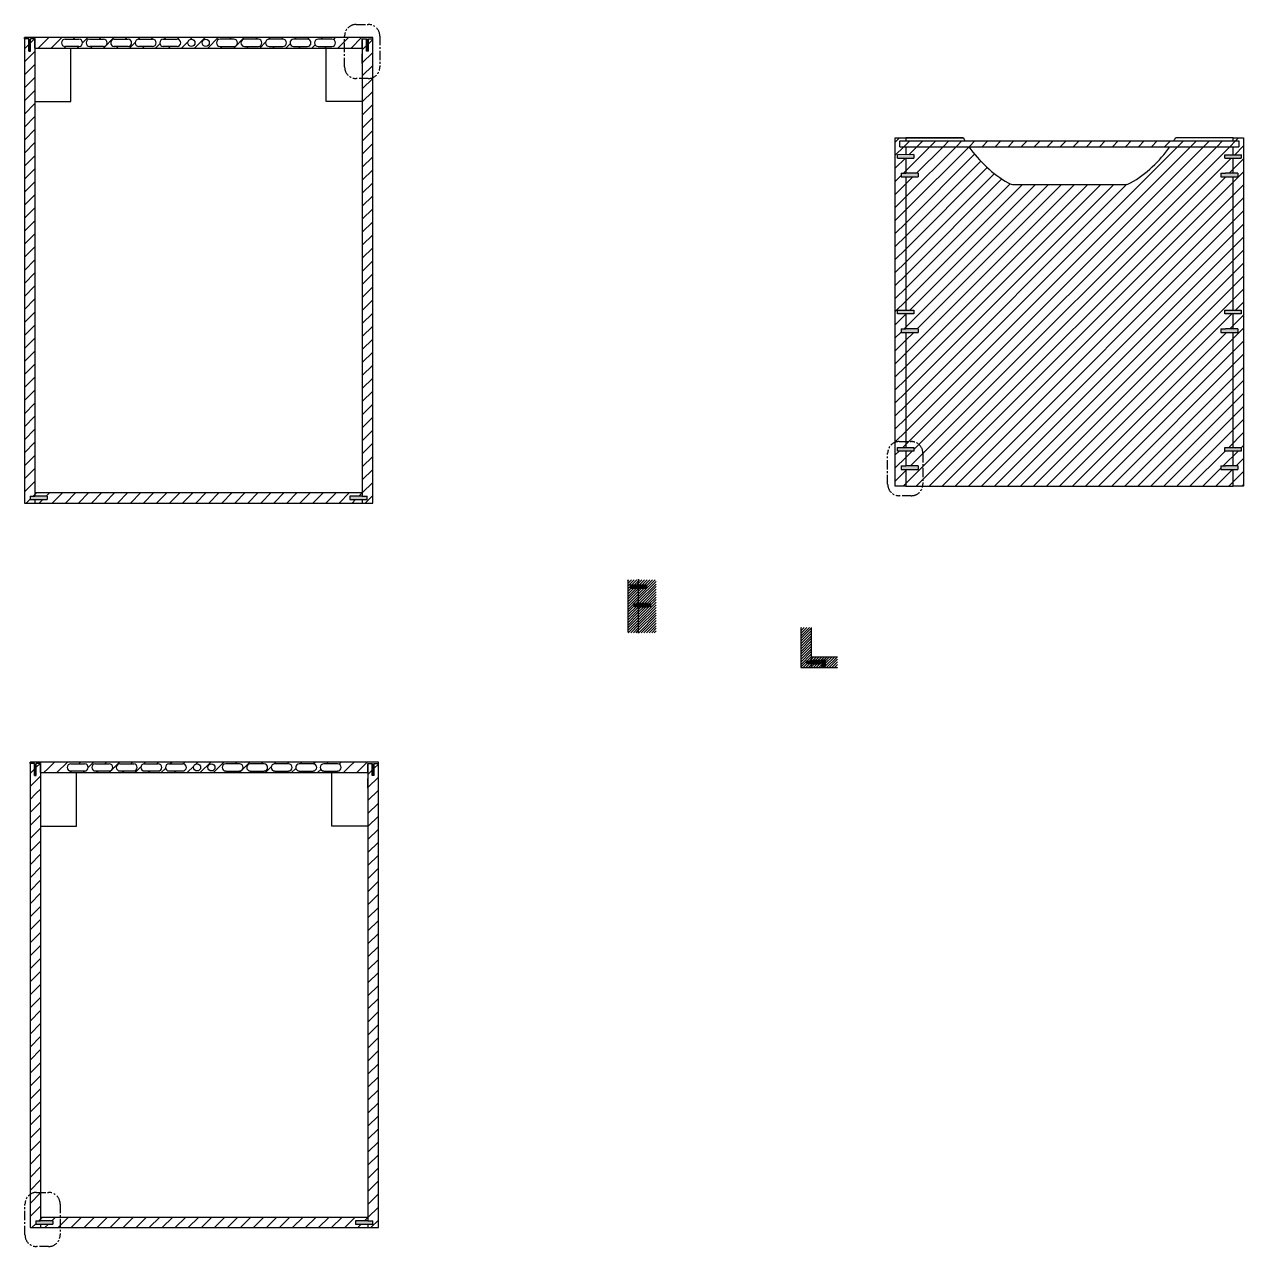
# Model space of a CAD drawing. Header units: millimetres. Extents: x -129 to 1482, y -456 to 477.
# Drawn here: x 749.8 to 959.8, y -455.7 to -245.1 of the extents above; entities that cross this region are included whole.
import ezdxf

# ---------------------------------------------------------------- set-up
doc = ezdxf.new("R2010")
doc.units = ezdxf.units.MM
doc.header["$LTSCALE"] = 0.05
doc.linetypes.add('CENTRO', pattern=[50.8, 31.75, -6.35, 6.35, -6.35])
for name, color, linetype in [('costr', 4, 'Continuous'), ('Layer1', 2, 'Continuous'), ('viti', 1, 'Continuous')]:
    doc.layers.add(name, color=color, linetype=linetype)
doc.layers.add('meccanismi', color=4, linetype='Continuous', lineweight=18)
pattern_1 = [(45, (-29.4065, 7.06926), (-0.2245064, 0.2245064), [])]
pattern_2 = [(45, (-2313.12534, -2138.55422), (-0.224506403, 0.224506403), [])]
pattern_3 = [(45, (0.978, -124.8499), (-1.122532, 1.122532), [])]

msp = doc.modelspace()

# ---------------------------------------------------------------- hatches: boundary and pattern name
at = {"layer": 'costr'}
h = msp.add_hatch(dxfattribs=at)
h.set_pattern_fill('ANSI31', color=256, scale=0.5)
h.set_pattern_definition([(45, (0, 0.0056), (-1.122532, 1.122532), [])])
h.paths.add_polyline_path([(752.8, -247.35), (749.77, -247.35), (749.77, -247.55), (750.59, -247.55), (750.59, -247.98), (750.74, -247.98), (750.74, -247.55), (751.57, -247.55), (751.57, -249.15), (752.8, -249.15)])
h = msp.add_hatch(dxfattribs=at)
h.set_pattern_fill('ANSI31', color=256, scale=0.5)
h.paths.add_polyline_path([(751.57, -247.55), (750.82, -247.55), (750.82, -249.66), (750.52, -249.66), (750.52, -247.55), (749.77, -247.55), (749.77, -252.77), (750.8, -252.77, 0.098889), (751.57, -252.62)])
h = msp.add_hatch(dxfattribs=at)
h.set_pattern_fill('ANSI31', color=256, scale=0.5)
h.paths.add_polyline_path([(804.93, -247.35), (752.8, -247.35), (752.8, -249.15), (804.93, -249.15)])
h.paths.add_polyline_path([(756.78, -247.64), (759.16, -247.64, -1), (759.16, -248.87), (756.78, -248.87, -1)], flags=16)
h.paths.add_polyline_path([(761.01, -247.64), (763.39, -247.64, -1), (763.39, -248.87), (761.01, -248.87, -1)], flags=16)
h.paths.add_polyline_path([(765.24, -247.64), (767.62, -247.64, -1), (767.62, -248.87), (765.24, -248.87, -1)], flags=16)
h.paths.add_polyline_path([(769.46, -247.64), (771.84, -247.64, -1), (771.84, -248.87), (769.46, -248.87, -1)], flags=16)
h.paths.add_polyline_path([(773.69, -247.64), (776.07, -247.64, -1), (776.07, -248.87), (773.69, -248.87, -1)], flags=16)
h.paths.add_polyline_path([(779.15, -248.25, -1), (777.92, -248.25, -1)], flags=16)
h.paths.add_polyline_path([(781.61, -248.25, -1), (780.38, -248.25, -1)], flags=16)
h.paths.add_polyline_path([(783.46, -247.64), (785.84, -247.64, -1), (785.84, -248.87), (783.46, -248.87, -1)], flags=16)
h.paths.add_polyline_path([(787.69, -247.64), (790.07, -247.64, -1), (790.07, -248.87), (787.69, -248.87, -1)], flags=16)
h.paths.add_polyline_path([(791.92, -247.64), (794.3, -247.64, -1), (794.3, -248.87), (791.92, -248.87, -1)], flags=16)
h.paths.add_polyline_path([(796.14, -247.64), (798.52, -247.64, -1), (798.52, -248.87), (796.14, -248.87, -1)], flags=16)
h.paths.add_polyline_path([(800.37, -247.64), (802.75, -247.64, -1), (802.75, -248.87), (800.37, -248.87, -1)], flags=16)
h = msp.add_hatch(dxfattribs=at)
h.set_pattern_fill('ANSI31', color=256, scale=0.5)
h.paths.add_polyline_path([(807.97, -247.55), (808.72, -247.55), (809.02, -247.55), (809.77, -247.55), (809.77, -247.35), (804.93, -247.35), (804.93, -249.15), (807.97, -249.15)])
h = msp.add_hatch(dxfattribs=at)
h.set_pattern_fill('ANSI31', color=256, scale=0.5)
h.paths.add_polyline_path([(809.77, -247.55), (809.02, -247.55), (809.02, -249.66), (808.72, -249.66), (808.72, -247.55), (807.97, -247.55), (807.97, -249.15), (807.97, -254.4), (809, -254.4, 0.098889), (809.77, -254.25)])
h = msp.add_hatch(dxfattribs=at)
h.set_pattern_fill('ANSI31', color=256, scale=0.5)
h.paths.add_polyline_path([(751.57, -252.62, -0.098889), (750.8, -252.77), (749.77, -252.77), (749.77, -327.55), (751.57, -327.55), (751.57, -326.96), (750.74, -326.96), (750.74, -326.36), (751.57, -326.36), (751.57, -325.75)])
h = msp.add_hatch(dxfattribs=at)
h.set_pattern_fill('ANSI31', color=256, scale=0.5)
h.paths.add_polyline_path([(809.77, -254.25, -0.098889), (809, -254.4), (807.97, -254.4), (807.97, -326.36), (808.79, -326.36), (808.79, -326.96), (807.97, -326.96), (807.97, -327.55), (809.77, -327.55)])
h = msp.add_hatch(dxfattribs=at)
h.set_pattern_fill('ANSI31', color=256, scale=0.5)
h.paths.add_polyline_path([(901.61, -271.32), (900.79, -271.32), (900.79, -270.73), (901.61, -270.73), (901.61, -268.14), (900.2, -268.14), (900.2, -267.64), (900.2, -267.52), (901.61, -267.52), (901.61, -266.14), (900.61, -266.14), (900.61, -265.14), (901.61, -265.14), (901.61, -264.64), (899.81, -264.64), (899.81, -317.07, -0.087819), (900.49, -316.95), (901.61, -316.95), (901.61, -298.13), (900.79, -298.13), (900.79, -297.54), (901.61, -297.54), (901.61, -294.95), (900.2, -294.95), (900.2, -294.33), (901.61, -294.33)])
h = msp.add_hatch(dxfattribs=at)
h.set_pattern_fill('ANSI31', color=256, scale=5)
h.paths.add_polyline_path([(911.84, -265.14), (900.61, -265.14), (900.61, -266.14), (912.5, -266.14, -0.014172)])
h.paths.add_polyline_path([(959.01, -265.14), (947.77, -265.14, -0.014172), (947.12, -266.14), (959.01, -266.14)])
h = msp.add_hatch(dxfattribs=at)
h.set_pattern_fill('ANSI31', color=256, scale=0.5)
h.paths.add_polyline_path([(959.01, -265.14), (900.61, -265.14), (900.61, -266.14), (959.01, -266.14)])
h = msp.add_hatch(dxfattribs=at)
h.set_pattern_fill('ANSI31', color=256, scale=0.5)
h.paths.add_polyline_path([(959.81, -264.64), (958.01, -264.64), (958.01, -265.14), (959.01, -265.14), (959.01, -266.14), (958.01, -266.14), (958.01, -267.52), (959.41, -267.52), (959.41, -268.14), (956.6, -268.14), (956.6, -267.64), (956.6, -267.52), (958.01, -267.52), (958.01, -266.14), (947.12, -266.14, -0.110579), (940.35, -272.38, -0.1319), (939.35, -272.65), (920.26, -272.65, -0.1319), (919.26, -272.38, -0.110579), (912.5, -266.14), (901.61, -266.14), (901.61, -267.52), (903.01, -267.51), (903.01, -268.14), (901.61, -268.14), (901.61, -270.72), (903.72, -270.72), (903.72, -271.32), (901.61, -271.32), (901.61, -294.33), (903.01, -294.32), (903.01, -294.95), (901.61, -294.95), (901.61, -297.53), (903.72, -297.53), (903.72, -298.13), (901.61, -298.13), (901.61, -316.95), (902.56, -316.95, -0.414214), (904.56, -318.95), (904.56, -324.28, -0.0456), (904.52, -324.64), (958.01, -324.64), (959.81, -324.64)])
h.paths.add_polyline_path([(955.89, -297.53), (956.71, -297.53), (958.01, -297.53), (958.01, -297.53), (956.71, -297.53)], flags=16)
h.paths.add_polyline_path([(955.89, -321.16), (956.71, -321.16), (958.01, -321.16), (958.01, -321.16), (956.71, -321.16)], flags=16)
h.paths.add_polyline_path([(959.41, -317.95), (959.41, -318.58), (956.6, -318.58), (956.6, -318.08), (956.6, -317.95)], flags=16)
h.paths.add_polyline_path([(956.6, -294.33), (958.01, -294.33), (958.01, -271.32), (955.89, -271.32), (955.89, -270.72), (956.71, -270.72), (958.83, -270.72), (958.83, -271.32), (958.83, -271.32), (958.01, -271.32), (958.01, -294.33), (959.41, -294.33), (959.41, -294.95), (956.6, -294.96), (956.6, -294.46)], flags=16)
h.paths.add_polyline_path([(958.83, -297.53), (958.01, -297.53), (958.01, -297.53), (956.71, -297.53), (955.89, -297.53), (955.89, -298.13), (958.83, -298.13)], flags=16)
h.paths.add_polyline_path([(958.83, -321.16), (958.01, -321.16), (958.01, -321.16), (956.71, -321.16), (955.89, -321.16), (955.89, -321.76), (958.83, -321.76)], flags=16)
h = msp.add_hatch(dxfattribs=at)
h.set_pattern_fill('ANSI31', color=256, scale=0.5)
h.paths.add_polyline_path([(901.61, -321.76), (900.79, -321.76), (900.79, -321.16), (901.61, -321.16), (901.61, -318.58), (900.2, -318.58), (900.2, -317.95), (901.61, -317.95), (901.61, -316.95), (900.49, -316.95, 0.087819), (899.81, -317.07), (899.81, -324.64), (901.61, -324.64)])
h = msp.add_hatch(dxfattribs=at)
h.set_pattern_fill('ANSI31', color=256, scale=0.5)
h.paths.add_polyline_path([(902.56, -316.95), (901.61, -316.95), (901.61, -317.95), (903.01, -317.95), (903.01, -318.58), (901.61, -318.58), (901.61, -321.16), (903.72, -321.16), (903.72, -321.76), (901.61, -321.76), (901.61, -324.64), (904.52, -324.64, 0.0456), (904.56, -324.28), (904.56, -318.95, 0.414214)], flags=17)
h = msp.add_hatch(dxfattribs=at)
h.set_pattern_fill('ANSI31', color=256, scale=0.5)
h.paths.add_polyline_path([(805.85, -326.36), (807.97, -326.36), (807.97, -325.75), (751.57, -325.75), (751.57, -326.36), (753.68, -326.36), (753.68, -326.96), (751.57, -326.96), (751.57, -327.55), (807.97, -327.55), (807.97, -326.96), (805.85, -326.96)])
h = msp.add_hatch(dxfattribs=at)
h.set_pattern_fill('ANSI31', color=256, scale=0.1)
h.set_pattern_definition(pattern_1)
h.paths.add_polyline_path([(855.53, -342.27), (854.25, -342.27), (854.12, -342.15), (854.12, -341.96), (854.12, -341.77), (854.24, -341.65), (855.53, -341.65), (855.53, -340.8), (853.73, -340.8), (853.73, -349.82), (853.73, -349.9), (855.53, -349.9), (855.53, -345.32), (855.5, -345.32), (855.5, -345.34), (855.5, -345.41), (855.47, -345.35), (855.47, -345.32), (855.37, -345.32), (855.37, -345.34), (855.37, -345.41), (855.34, -345.35), (855.34, -345.32), (855.24, -345.32), (855.24, -345.34), (855.24, -345.41), (855.21, -345.35), (855.21, -345.32), (855.11, -345.32), (855.11, -345.34), (855.11, -345.41), (855.08, -345.35), (855.08, -345.32), (854.98, -345.32), (854.98, -345.34), (854.98, -345.41), (854.95, -345.35), (854.95, -345.32), (854.85, -345.32), (854.85, -345.34), (854.85, -345.41), (854.82, -345.35), (854.82, -345.32), (854.74, -345.32), (854.74, -344.99), (854.74, -344.99), (854.74, -344.97), (854.74, -344.93), (854.77, -344.96), (854.77, -344.99), (854.87, -344.99), (854.87, -344.97), (854.87, -344.93), (854.9, -344.96), (854.9, -344.99), (855, -344.99), (855, -344.97), (855, -344.93), (855.03, -344.96), (855.03, -344.99), (855.13, -344.99), (855.13, -344.97), (855.13, -344.93), (855.16, -344.96), (855.16, -344.99), (855.26, -344.99), (855.26, -344.97), (855.26, -344.93), (855.29, -344.96), (855.29, -344.99), (855.39, -344.99), (855.39, -344.97), (855.39, -344.93), (855.42, -344.96), (855.42, -344.99), (855.53, -344.99)])
h = msp.add_hatch(dxfattribs=at)
h.set_pattern_fill('ANSI31', color=256, scale=0.1)
h.set_pattern_definition(pattern_1)
h.paths.add_polyline_path([(858.61, -340.8), (855.53, -340.8), (855.53, -341.65), (856.81, -341.64), (856.93, -341.77), (856.93, -341.96), (856.93, -342.15), (856.81, -342.27), (855.53, -342.27), (855.53, -344.87), (857.15, -344.87), (857.15, -345.04), (857.52, -345.04), (857.52, -344.9), (857.64, -344.9), (857.64, -345.41), (857.52, -345.41), (857.52, -345.27), (857.15, -345.27), (857.15, -345.44), (855.53, -345.44), (855.53, -349.9), (858.61, -349.9)])
h = msp.add_hatch(dxfattribs=at)
h.set_pattern_fill('ANSI31', color=256, scale=0.1)
h.set_pattern_definition(pattern_2)
h.paths.add_polyline_path([(885.32, -348.97), (883.52, -348.97), (883.52, -355.88), (885.32, -355.88), (885.32, -355.27), (885.26, -355.26), (885.26, -354.68), (885.32, -354.69)])
h.paths.add_polyline_path([(884.54, -354.76), (884.56, -354.78), (884.57, -354.82), (884.67, -354.82), (884.66, -354.79), (884.67, -354.76), (884.69, -354.78), (884.7, -354.82), (884.8, -354.82), (884.79, -354.79), (884.8, -354.76), (884.82, -354.78), (884.83, -354.82), (884.93, -354.82), (884.92, -354.79), (884.93, -354.76), (884.95, -354.78), (884.96, -354.82), (885.06, -354.82), (885.05, -354.79), (885.06, -354.76), (885.08, -354.78), (885.09, -354.82), (885.19, -354.82), (885.18, -354.79), (885.19, -354.76), (885.21, -354.78), (885.3, -355.16), (885.3, -355.23), (885.27, -355.17), (885.26, -355.14), (885.17, -355.14), (885.17, -355.16), (885.17, -355.23), (885.14, -355.17), (885.13, -355.14), (885.04, -355.14), (885.04, -355.16), (885.04, -355.23), (885.01, -355.17), (885, -355.14), (884.91, -355.14), (884.91, -355.16), (884.91, -355.23), (884.88, -355.17), (884.87, -355.14), (884.78, -355.14), (884.78, -355.16), (884.78, -355.23), (884.75, -355.17), (884.74, -355.14), (884.65, -355.14), (884.65, -355.16), (884.65, -355.23), (884.62, -355.17), (884.61, -355.14), (884.53, -355.14), (884.53, -354.82), (884.54, -354.82), (884.53, -354.79)], flags=16)
edge = h.paths.add_edge_path()
edge.add_line((886.72, -354.84), (885.55, -354.84))
edge.add_arc((885.54, -354.98), 0.141, 85.676, 278.9557)
edge.add_line((885.56, -355.12), (886.72, -355.12))
edge.add_line((886.72, -355.12), (886.73, -355.12))
edge.add_arc((886.72, -354.98), 0.141, 271.8954, 451.8675)
h.paths.add_polyline_path([(885.26, -354.81), (885.22, -354.82), (885.3, -355.14), (885.26, -355.14)], flags=16)
edge = h.paths.add_edge_path()
edge.add_line((885.55, -354.84), (886.73, -354.84))
edge.add_arc((886.72, -354.98), 0.141, -88.1685, 88.1685, ccw=False)
edge.add_line((886.73, -355.12), (886.72, -355.12))
edge.add_line((886.72, -355.12), (885.55, -355.12))
edge.add_arc((885.54, -354.98), 0.141, 85.676, 274.3879, ccw=False)
h = msp.add_hatch(dxfattribs=at)
h.set_pattern_fill('ANSI31', color=256, scale=0.1)
h.set_pattern_definition(pattern_2)
h.paths.add_polyline_path([(889.86, -354.08), (885.32, -354.08), (885.32, -354.69), (886.95, -354.69), (886.95, -354.86), (887.32, -354.86), (887.32, -354.72), (887.44, -354.72), (887.44, -355.23), (887.32, -355.23), (887.32, -355.09), (886.94, -355.1), (886.94, -355.27), (885.32, -355.27), (885.32, -355.88), (889.86, -355.88)])
h.paths.add_polyline_path([(887.8, -354.6), (887.8, -355.73), (887.15, -355.73), (887.15, -355.24), (887.55, -355.24, 0.578757), (887.55, -354.72), (887.15, -354.72), (887.15, -354.6)], flags=16)
h.paths.add_polyline_path([(887.7, -355.36), (887.7, -355.61), (887.25, -355.61), (887.25, -355.36)], flags=0)
h = msp.add_hatch(dxfattribs=at)
h.set_pattern_fill('ANSI31', color=256, scale=0.5)
h.set_pattern_definition([(45, (0.978, -124.8443), (-1.122532, 1.122532), [])])
h.paths.add_polyline_path([(753.78, -372.2), (750.74, -372.2), (750.74, -372.4), (751.57, -372.4), (751.57, -372.83), (751.72, -372.83), (751.72, -372.4), (752.54, -372.4), (752.54, -374), (753.78, -374)])
h = msp.add_hatch(dxfattribs=at)
h.set_pattern_fill('ANSI31', color=256, scale=0.5)
h.set_pattern_definition(pattern_3)
h.paths.add_polyline_path([(752.54, -372.4), (751.8, -372.4), (751.8, -374.51), (751.49, -374.51), (751.49, -372.4), (750.74, -372.4), (750.74, -377.62), (751.78, -377.62, 0.098889), (752.54, -377.47)])
h = msp.add_hatch(dxfattribs=at)
h.set_pattern_fill('ANSI31', color=256, scale=0.5)
h.set_pattern_definition(pattern_3)
h.paths.add_polyline_path([(805.91, -372.2), (753.78, -372.2), (753.78, -374), (805.91, -374)])
h.paths.add_polyline_path([(757.76, -372.49), (760.14, -372.49, -1), (760.14, -373.72), (757.76, -373.72, -1)], flags=16)
h.paths.add_polyline_path([(761.99, -372.49), (764.37, -372.49, -1), (764.37, -373.72), (761.99, -373.72, -1)], flags=16)
h.paths.add_polyline_path([(766.21, -372.49), (768.59, -372.49, -1), (768.59, -373.72), (766.21, -373.72, -1)], flags=16)
h.paths.add_polyline_path([(770.44, -372.49), (772.82, -372.49, -1), (772.82, -373.72), (770.44, -373.72, -1)], flags=16)
h.paths.add_polyline_path([(774.67, -372.49), (777.05, -372.49, -1), (777.05, -373.72), (774.67, -373.72, -1)], flags=16)
h.paths.add_polyline_path([(780.13, -373.1, -1), (778.9, -373.1, -1)], flags=16)
h.paths.add_polyline_path([(782.59, -373.1, -1), (781.36, -373.1, -1)], flags=16)
h.paths.add_polyline_path([(784.44, -372.49), (786.82, -372.49, -1), (786.82, -373.72), (784.44, -373.72, -1)], flags=16)
h.paths.add_polyline_path([(788.67, -372.49), (791.05, -372.49, -1), (791.05, -373.72), (788.67, -373.72, -1)], flags=16)
h.paths.add_polyline_path([(792.89, -372.49), (795.27, -372.49, -1), (795.27, -373.72), (792.89, -373.72, -1)], flags=16)
h.paths.add_polyline_path([(797.12, -372.49), (799.5, -372.49, -1), (799.5, -373.72), (797.12, -373.72, -1)], flags=16)
h.paths.add_polyline_path([(801.35, -372.49), (803.73, -372.49, -1), (803.73, -373.72), (801.35, -373.72, -1)], flags=16)
h = msp.add_hatch(dxfattribs=at)
h.set_pattern_fill('ANSI31', color=256, scale=0.5)
h.set_pattern_definition(pattern_3)
h.paths.add_polyline_path([(808.94, -372.4), (809.69, -372.4), (810, -372.4), (810.74, -372.4), (810.74, -372.2), (805.91, -372.2), (805.91, -374), (808.94, -374)])
h = msp.add_hatch(dxfattribs=at)
h.set_pattern_fill('ANSI31', color=256, scale=0.5)
h.set_pattern_definition(pattern_3)
h.paths.add_polyline_path([(810.74, -372.4), (810, -372.4), (810, -374.51), (809.69, -374.51), (809.69, -372.4), (808.94, -372.4), (808.94, -374), (808.94, -379.25), (809.98, -379.25, 0.098889), (810.74, -379.1)])
h = msp.add_hatch(dxfattribs=at)
h.set_pattern_fill('ANSI31', color=256, scale=0.5)
h.set_pattern_definition(pattern_3)
h.paths.add_polyline_path([(752.54, -377.47, -0.098889), (751.78, -377.62), (750.74, -377.62), (750.74, -452.4), (752.54, -452.4), (752.54, -451.81), (751.72, -451.81), (751.72, -451.21), (752.54, -451.21), (752.54, -450.6)])
h = msp.add_hatch(dxfattribs=at)
h.set_pattern_fill('ANSI31', color=256, scale=0.5)
h.set_pattern_definition(pattern_3)
h.paths.add_polyline_path([(810.74, -379.1, -0.098889), (809.98, -379.25), (808.94, -379.25), (808.94, -451.21), (809.77, -451.21), (809.77, -451.81), (808.94, -451.81), (808.94, -452.4), (810.74, -452.4)])
h = msp.add_hatch(dxfattribs=at)
h.set_pattern_fill('ANSI31', color=256, scale=0.5)
h.set_pattern_definition(pattern_3)
h.paths.add_polyline_path([(806.83, -451.21), (808.94, -451.21), (808.94, -450.6), (752.54, -450.6), (752.54, -451.21), (754.66, -451.21), (754.66, -451.81), (752.54, -451.81), (752.54, -452.4), (808.94, -452.4), (808.94, -451.81), (806.83, -451.81)])
at = {"layer": 'Layer1'}
h = msp.add_hatch(color=256, dxfattribs=at)
h.dxf.hatch_style = 1
h.paths.add_polyline_path([(750.82, -247.55), (750.52, -247.55), (750.52, -249.66), (750.82, -249.66)])
h = msp.add_hatch(color=256, dxfattribs=at)
h.dxf.hatch_style = 1
h.paths.add_polyline_path([(809.02, -247.55), (808.72, -247.55), (808.72, -249.66), (809.02, -249.66)])
h = msp.add_hatch(color=256, dxfattribs=at)
h.dxf.hatch_style = 1
h.paths.add_polyline_path([(903.01, -267.51), (900.2, -267.52), (900.2, -267.64), (900.2, -268.14), (903.01, -268.14)])
h = msp.add_hatch(color=256, dxfattribs=at)
h.dxf.hatch_style = 1
h.paths.add_polyline_path([(959.41, -267.52), (956.6, -267.52), (956.6, -267.64), (956.6, -268.14), (959.41, -268.14)])
h = msp.add_hatch(color=256, dxfattribs=at)
h.dxf.hatch_style = 1
h.paths.add_polyline_path([(903.72, -270.72), (901.61, -270.72), (901.61, -270.73), (900.79, -270.73), (900.79, -271.32), (903.72, -271.32)])
h = msp.add_hatch(color=256, dxfattribs=at)
h.dxf.hatch_style = 1
h.paths.add_polyline_path([(958.83, -270.72), (956.71, -270.72), (955.89, -270.72), (955.89, -271.32), (958.83, -271.32)])
h = msp.add_hatch(color=256, dxfattribs=at)
h.dxf.hatch_style = 1
h.paths.add_polyline_path([(903.01, -294.32), (900.2, -294.33), (900.2, -294.95), (903.01, -294.95)])
h = msp.add_hatch(color=256, dxfattribs=at)
h.dxf.hatch_style = 1
h.paths.add_polyline_path([(959.41, -294.33), (956.6, -294.33), (956.6, -294.46), (956.6, -294.96), (959.41, -294.95)])
h = msp.add_hatch(color=256, dxfattribs=at)
h.dxf.hatch_style = 1
h.paths.add_polyline_path([(900.79, -297.54), (901.61, -297.54), (903.72, -297.53), (903.72, -298.13), (901.61, -298.13), (900.79, -298.13)])
h = msp.add_hatch(color=256, dxfattribs=at)
h.dxf.hatch_style = 1
h.paths.add_polyline_path([(958.83, -297.53), (956.71, -297.53), (955.89, -297.53), (955.89, -298.13), (958.83, -298.13)])
h = msp.add_hatch(color=256, dxfattribs=at)
h.dxf.hatch_style = 1
h.paths.add_polyline_path([(903.01, -317.95), (900.2, -317.95), (900.2, -318.58), (903.01, -318.58)])
h = msp.add_hatch(color=256, dxfattribs=at)
h.dxf.hatch_style = 1
h.paths.add_polyline_path([(959.41, -317.95), (956.6, -317.95), (956.6, -318.08), (956.6, -318.58), (959.41, -318.58)])
h = msp.add_hatch(color=256, dxfattribs=at)
h.dxf.hatch_style = 1
h.paths.add_polyline_path([(903.72, -321.16), (903.72, -321.76), (901.61, -321.76), (900.79, -321.76), (900.79, -321.16), (901.61, -321.16), (901.61, -321.16)])
h = msp.add_hatch(color=256, dxfattribs=at)
h.dxf.hatch_style = 1
h.paths.add_polyline_path([(958.83, -321.16), (956.71, -321.16), (955.89, -321.16), (955.89, -321.76), (958.83, -321.76)])
h = msp.add_hatch(color=256, dxfattribs=at)
h.dxf.hatch_style = 1
h.paths.add_polyline_path([(753.68, -326.36), (751.57, -326.36), (750.74, -326.36), (750.74, -326.96), (751.57, -326.96), (753.68, -326.96)])
h = msp.add_hatch(color=256, dxfattribs=at)
h.dxf.hatch_style = 1
h.paths.add_polyline_path([(808.79, -326.36), (807.97, -326.36), (805.85, -326.36), (805.85, -326.96), (807.97, -326.96), (808.79, -326.96)])
h = msp.add_hatch(color=256, dxfattribs=at)
h.dxf.hatch_style = 1
h.paths.add_polyline_path([(751.8, -372.4), (751.49, -372.4), (751.49, -374.51), (751.8, -374.51)])
h = msp.add_hatch(color=256, dxfattribs=at)
h.dxf.hatch_style = 1
h.paths.add_polyline_path([(810, -372.4), (809.69, -372.4), (809.69, -374.51), (810, -374.51)])
h = msp.add_hatch(color=256, dxfattribs=at)
h.dxf.hatch_style = 1
h.paths.add_polyline_path([(754.66, -451.21), (752.54, -451.21), (751.72, -451.21), (751.72, -451.81), (752.54, -451.81), (754.66, -451.81)])
h = msp.add_hatch(color=256, dxfattribs=at)
h.dxf.hatch_style = 1
h.paths.add_polyline_path([(809.77, -451.21), (808.94, -451.21), (806.83, -451.21), (806.83, -451.81), (808.94, -451.81), (809.77, -451.81)])

# ---------------------------------------------------------------- linework, layer by layer
for p, q in [((809.77, -247.35), (749.77, -247.35)), ((749.77, -247.55), (749.77, -247.35)), ((749.77, -247.55), (749.77, -327.55)), ((750.52, -247.55), (749.77, -247.55)), ((751.57, -247.55), (750.82, -247.55)), ((751.57, -247.55), (751.57, -326.36)), ((751.57, -249.15), (751.57, -247.55)), ((756.78, -247.64), (759.16, -247.64)), ((761.01, -247.64), (763.39, -247.64)), ((765.24, -247.64), (767.62, -247.64)), ((769.46, -247.64), (771.84, -247.64)), ((773.69, -247.64), (776.07, -247.64)), ((785.84, -247.64), (783.46, -247.64)), ((790.07, -247.64), (787.69, -247.64)), ((794.3, -247.64), (791.92, -247.64)), ((798.52, -247.64), (796.14, -247.64)), ((802.75, -247.64), (800.37, -247.64)), ((807.97, -247.55), (807.97, -326.36)), ((807.97, -249.15), (807.97, -247.55)), ((807.97, -247.55), (808.72, -247.55)), ((809.02, -247.55), (809.77, -247.55)), ((809.77, -247.55), (809.77, -247.35)), ((809.77, -327.55), (809.77, -247.55)), ((751.57, -249.15), (807.97, -249.15)), ((759.16, -248.87), (756.78, -248.87)), ((757.77, -258.35), (757.77, -249.15)), ((763.39, -248.87), (761.01, -248.87)), ((767.62, -248.87), (765.24, -248.87)), ((771.84, -248.87), (769.46, -248.87)), ((776.07, -248.87), (773.69, -248.87)), ((783.46, -248.87), (785.84, -248.87)), ((787.69, -248.87), (790.07, -248.87)), ((791.92, -248.87), (794.3, -248.87)), ((796.14, -248.87), (798.52, -248.87)), ((800.37, -248.87), (802.75, -248.87)), ((801.77, -258.35), (801.77, -249.15)), ((751.57, -258.35), (757.77, -258.35)), ((807.97, -258.35), (801.77, -258.35)), ((899.81, -324.64), (899.81, -264.64)), ((899.81, -264.64), (901.61, -264.64)), ((900.61, -266.14), (900.61, -265.14)), ((900.61, -265.14), (959.01, -265.14)), ((901.61, -264.64), (901.61, -265.14)), ((901.61, -264.64), (911.55, -264.64)), ((911.55, -264.64), (901.61, -264.64)), ((958.01, -264.64), (948.07, -264.64)), ((958.01, -264.64), (959.81, -264.64)), ((958.01, -265.14), (958.01, -264.64)), ((959.01, -265.14), (959.01, -266.14)), ((959.81, -264.64), (959.81, -324.64)), ((900.61, -266.14), (959.01, -266.14)), ((901.61, -266.14), (901.61, -267.52)), ((958.01, -267.52), (958.01, -266.14)), ((901.61, -268.14), (901.61, -270.73)), ((958.01, -270.72), (958.01, -268.14)), ((901.61, -271.32), (901.61, -294.33)), ((958.01, -294.33), (958.01, -271.32)), ((920.26, -272.65), (939.35, -272.65)), ((901.61, -294.95), (901.61, -297.53)), ((958.01, -297.53), (958.01, -294.95)), ((901.61, -298.13), (901.61, -317.95)), ((958.01, -317.95), (958.01, -298.13)), ((901.61, -318.58), (901.61, -321.16)), ((958.01, -321.16), (958.01, -318.58)), ((901.61, -321.76), (901.61, -324.64)), ((958.01, -324.64), (958.01, -321.76)), ((751.57, -325.75), (807.97, -325.75)), ((901.61, -324.64), (899.81, -324.64)), ((901.61, -324.64), (958.01, -324.64)), ((959.81, -324.64), (958.01, -324.64)), ((749.77, -327.55), (809.77, -327.55)), ((751.57, -326.96), (751.57, -327.55)), ((807.97, -326.96), (807.97, -327.55)), ((853.73, -340.8), (853.73, -349.82)), ((855.53, -340.65), (855.53, -341.65)), ((855.53, -342.27), (855.53, -344.87)), ((855.53, -345.44), (855.53, -349.98)), ((883.52, -348.97), (883.52, -355.88)), ((885.32, -348.97), (885.32, -354.69)), ((883.52, -355.88), (889.86, -355.88)), ((889.86, -354.08), (885.32, -354.08)), ((885.32, -355.27), (885.32, -355.88)), ((810.74, -372.2), (750.74, -372.2)), ((750.74, -372.4), (750.74, -372.2)), ((750.74, -372.4), (750.74, -452.4)), ((751.49, -372.4), (750.74, -372.4)), ((752.54, -372.4), (751.8, -372.4)), ((752.54, -372.4), (752.54, -451.21)), ((752.54, -374), (752.54, -372.4)), ((757.76, -372.49), (760.14, -372.49)), ((761.99, -372.49), (764.37, -372.49)), ((766.21, -372.49), (768.59, -372.49)), ((770.44, -372.49), (772.82, -372.49)), ((774.67, -372.49), (777.05, -372.49)), ((786.82, -372.49), (784.44, -372.49)), ((791.05, -372.49), (788.67, -372.49)), ((795.27, -372.49), (792.89, -372.49)), ((799.5, -372.49), (797.12, -372.49)), ((803.73, -372.49), (801.35, -372.49)), ((808.94, -372.4), (808.94, -451.21)), ((808.94, -374), (808.94, -372.4)), ((808.94, -372.4), (809.69, -372.4)), ((810, -372.4), (810.74, -372.4)), ((810.74, -372.4), (810.74, -372.2)), ((810.74, -452.4), (810.74, -372.4)), ((752.54, -374), (808.94, -374)), ((760.14, -373.72), (757.76, -373.72)), ((758.74, -383.2), (758.74, -374)), ((764.37, -373.72), (761.99, -373.72)), ((768.59, -373.72), (766.21, -373.72)), ((772.82, -373.72), (770.44, -373.72)), ((777.05, -373.72), (774.67, -373.72)), ((784.44, -373.72), (786.82, -373.72)), ((788.67, -373.72), (791.05, -373.72)), ((792.89, -373.72), (795.27, -373.72)), ((797.12, -373.72), (799.5, -373.72)), ((801.35, -373.72), (803.73, -373.72)), ((802.74, -383.2), (802.74, -374)), ((752.54, -383.2), (758.74, -383.2)), ((808.94, -383.2), (802.74, -383.2)), ((752.54, -450.6), (808.94, -450.6)), ((750.74, -452.4), (810.74, -452.4)), ((752.54, -451.81), (752.54, -452.4)), ((808.94, -451.81), (808.94, -452.4))]:
    msp.add_line(p, q)
for centre in [(778.53, -248.25), (781, -248.25), (779.51, -373.1), (781.98, -373.1)]:
    msp.add_circle(centre, 0.616)
for centre, radius, start, end in [((756.78, -248.25), 0.616, 90, 270), ((759.16, -248.25), 0.616, 270, 90), ((761.01, -248.25), 0.616, 90, 270), ((763.39, -248.25), 0.616, 270, 90), ((765.24, -248.25), 0.616, 90, 270), ((767.62, -248.25), 0.616, 270, 90), ((769.46, -248.25), 0.616, 90, 270), ((771.84, -248.25), 0.616, 270, 90), ((773.69, -248.25), 0.616, 90, 270), ((776.07, -248.25), 0.616, 270, 90), ((783.46, -248.25), 0.616, 90, 270), ((785.84, -248.25), 0.616, 270, 90), ((787.69, -248.25), 0.616, 90, 270), ((790.07, -248.25), 0.616, 270, 90), ((791.92, -248.25), 0.616, 90, 270), ((794.3, -248.25), 0.616, 270, 90), ((796.14, -248.25), 0.616, 90, 270), ((798.52, -248.25), 0.616, 270, 90), ((800.37, -248.25), 0.616, 90, 270), ((802.75, -248.25), 0.616, 270, 90), ((929.81, -254.15), 21.06, 209.8745, 211.4563), ((929.81, -254.15), 21.06, 328.5437, 330.1255), ((929.81, -254.15), 21.06, 214.7041, 239.9443), ((929.81, -254.15), 21.06, 300.0557, 325.2959), ((920.26, -270.65), 2, 239.9443, 270), ((939.35, -270.65), 2, 270, 300.0557), ((757.76, -373.1), 0.616, 90, 270), ((760.14, -373.1), 0.616, 270, 90), ((761.99, -373.1), 0.616, 90, 270), ((764.37, -373.1), 0.616, 270, 90), ((766.21, -373.1), 0.616, 90, 270), ((768.59, -373.1), 0.616, 270, 90), ((770.44, -373.1), 0.616, 90, 270), ((772.82, -373.1), 0.616, 270, 90), ((774.67, -373.1), 0.616, 90, 270), ((777.05, -373.1), 0.616, 270, 90), ((784.44, -373.1), 0.616, 90, 270), ((786.82, -373.1), 0.616, 270, 90), ((788.67, -373.1), 0.616, 90, 270), ((791.05, -373.1), 0.616, 270, 90), ((792.89, -373.1), 0.616, 90, 270), ((795.27, -373.1), 0.616, 270, 90), ((797.12, -373.1), 0.616, 90, 270), ((799.5, -373.1), 0.616, 270, 90), ((801.35, -373.1), 0.616, 90, 270), ((803.73, -373.1), 0.616, 270, 90)]:
    msp.add_arc(centre, radius, start, end)
at = {"layer": 'costr'}
msp.add_line((901.61, -264.64), (901.61, -264.64), dxfattribs=at)
at = {"layer": 'costr', "linetype": 'CENTRO'}
for points in [[(806.93, -245.08), (809, -245.08, -0.414214), (811, -247.08), (811, -252.4, -0.414214), (809, -254.4), (806.93, -254.4, -0.414214), (804.93, -252.4), (804.93, -247.08, -0.414214)], [(900.49, -316.95), (902.56, -316.95, -0.414214), (904.56, -318.95), (904.56, -324.28, -0.414214), (902.56, -326.28), (900.49, -326.28, -0.414214), (898.49, -324.28), (898.49, -318.95, -0.414214)], [(751.86, -446.33), (753.92, -446.33, -0.414214), (755.92, -448.33), (755.92, -453.66, -0.414214), (753.92, -455.66), (751.86, -455.66, -0.414214), (749.86, -453.66), (749.86, -448.33, -0.414214)]]:
    msp.add_lwpolyline(points, format="xyb", close=True, dxfattribs=at)
at = {"layer": 'meccanismi'}
for p, q in [((807.91, -250.15), (807.91, -251.65)), ((807.97, -250.15), (807.91, -250.15)), ((807.91, -251.65), (807.91, -251.8)), ((807.91, -251.8), (807.97, -251.8)), ((808.89, -375), (808.89, -376.5)), ((808.94, -375), (808.89, -375)), ((808.89, -376.5), (808.89, -376.65)), ((808.89, -376.65), (808.94, -376.65))]:
    msp.add_line(p, q, dxfattribs=at)
at = {"layer": 'viti'}
for p, q in [((750.52, -249.66), (750.52, -247.55)), ((750.82, -249.66), (750.82, -247.55)), ((808.72, -249.66), (808.72, -247.55)), ((809.02, -249.66), (809.02, -247.55)), ((750.52, -249.66), (750.82, -249.66)), ((809.02, -249.66), (808.72, -249.66)), ((903.01, -267.51), (900.2, -267.52)), ((900.2, -267.64), (900.2, -267.52)), ((900.2, -268.14), (900.2, -267.64)), ((900.2, -268.14), (903.01, -268.14)), ((903.01, -267.51), (903.01, -268.14)), ((956.6, -267.64), (956.6, -267.52)), ((956.6, -267.52), (959.41, -267.52)), ((956.6, -268.14), (956.6, -267.64)), ((956.6, -268.14), (959.41, -268.14)), ((959.41, -267.51), (959.41, -268.14)), ((900.79, -270.73), (900.79, -271.32)), ((900.79, -270.73), (901.61, -270.73)), ((900.79, -271.32), (903.72, -271.32)), ((903.72, -270.72), (901.61, -270.72)), ((903.72, -270.72), (903.72, -271.32)), ((955.89, -270.72), (955.89, -271.32)), ((955.89, -270.72), (956.71, -270.72)), ((955.89, -271.32), (958.83, -271.32)), ((958.83, -270.72), (956.71, -270.72)), ((958.83, -270.72), (958.83, -271.32)), ((958.83, -271.32), (958.83, -271.31)), ((900.2, -294.33), (903.01, -294.32)), ((900.2, -294.95), (900.2, -294.33)), ((903.01, -294.32), (903.01, -294.95)), ((956.6, -294.46), (956.6, -294.33)), ((956.6, -294.33), (959.41, -294.33)), ((956.6, -294.96), (956.6, -294.46)), ((959.41, -294.33), (959.41, -294.95)), ((903.01, -294.95), (900.2, -294.95)), ((959.41, -294.95), (956.6, -294.96)), ((900.79, -297.54), (900.79, -298.13)), ((900.79, -297.54), (901.61, -297.54)), ((900.79, -298.13), (901.61, -298.13)), ((903.72, -297.53), (901.61, -297.53)), ((901.61, -298.13), (903.72, -298.13)), ((903.72, -297.53), (903.72, -298.13)), ((955.89, -297.53), (955.89, -298.13)), ((955.89, -297.53), (956.71, -297.53)), ((955.89, -298.13), (958.83, -298.13)), ((958.83, -297.53), (956.71, -297.53)), ((958.83, -297.53), (958.83, -298.13)), ((958.83, -298.13), (958.83, -298.12)), ((900.2, -318.58), (900.2, -317.95)), ((900.2, -317.95), (903.01, -317.95)), ((903.01, -317.95), (903.01, -318.58)), ((956.6, -318.08), (956.6, -317.95)), ((956.6, -317.95), (959.41, -317.95)), ((959.41, -317.95), (959.41, -318.58)), ((903.01, -318.58), (900.2, -318.58)), ((956.6, -318.58), (956.6, -318.08)), ((959.41, -318.58), (956.6, -318.58)), ((900.79, -321.16), (900.79, -321.76)), ((900.79, -321.16), (901.61, -321.16)), ((900.79, -321.76), (901.61, -321.76)), ((903.72, -321.16), (901.61, -321.16)), ((901.61, -321.76), (903.72, -321.76)), ((903.72, -321.16), (903.72, -321.76)), ((955.89, -321.16), (955.89, -321.76)), ((955.89, -321.16), (956.71, -321.16)), ((955.89, -321.76), (958.83, -321.76)), ((958.83, -321.16), (956.71, -321.16)), ((958.83, -321.16), (958.83, -321.76)), ((750.74, -326.36), (750.74, -326.96)), ((750.74, -326.36), (751.57, -326.36)), ((753.68, -326.36), (751.57, -326.36)), ((753.68, -326.36), (753.68, -326.96)), ((753.68, -326.39), (753.68, -326.9)), ((807.97, -326.36), (805.85, -326.36)), ((805.85, -326.36), (805.85, -326.96)), ((807.97, -326.36), (808.79, -326.36)), ((808.79, -326.96), (808.79, -326.36)), ((750.74, -326.96), (751.57, -326.96)), ((751.57, -326.96), (753.68, -326.96)), ((805.85, -326.96), (807.97, -326.96)), ((807.97, -326.96), (808.79, -326.96)), ((854.24, -341.65), (854.12, -341.77)), ((854.12, -341.77), (854.12, -341.96)), ((854.12, -342.15), (854.12, -341.96)), ((854.25, -342.27), (854.12, -342.15)), ((854.24, -341.65), (856.81, -341.64)), ((854.25, -342.27), (854.24, -341.65)), ((856.81, -341.73), (854.24, -341.74)), ((854.25, -341.85), (856.81, -341.84)), ((856.81, -341.96), (854.25, -341.96)), ((854.25, -342.07), (856.81, -342.07)), ((856.81, -342.18), (854.25, -342.18)), ((856.81, -342.27), (854.25, -342.27)), ((856.81, -342.27), (856.81, -341.64)), ((856.81, -341.64), (856.93, -341.77)), ((856.81, -342.27), (856.93, -342.15)), ((856.93, -341.77), (856.93, -341.96)), ((856.93, -342.15), (856.93, -341.96)), ((854.77, -344.96), (854.74, -344.93)), ((854.74, -344.97), (854.74, -344.93)), ((854.82, -345.35), (854.74, -344.97)), ((855.53, -344.99), (854.74, -344.99)), ((854.74, -344.99), (854.74, -345.32)), ((854.74, -345.32), (855.53, -345.32)), ((854.85, -345.34), (854.77, -344.96)), ((854.85, -345.41), (854.82, -345.35)), ((854.85, -345.41), (854.85, -345.34)), ((854.9, -344.96), (854.87, -344.93)), ((854.87, -344.97), (854.87, -344.93)), ((854.95, -345.35), (854.87, -344.97)), ((854.98, -345.34), (854.9, -344.96)), ((854.98, -345.41), (854.95, -345.35)), ((854.98, -345.41), (854.98, -345.34)), ((855.03, -344.96), (855, -344.93)), ((855, -344.97), (855, -344.93)), ((855.08, -345.35), (855, -344.97)), ((855.11, -345.34), (855.03, -344.96)), ((855.11, -345.41), (855.08, -345.35)), ((855.11, -345.41), (855.11, -345.34)), ((855.16, -344.96), (855.13, -344.93)), ((855.13, -344.97), (855.13, -344.93)), ((855.21, -345.35), (855.13, -344.97)), ((855.24, -345.34), (855.16, -344.96)), ((855.24, -345.41), (855.21, -345.35)), ((855.24, -345.41), (855.24, -345.34)), ((855.29, -344.96), (855.26, -344.93)), ((855.26, -344.97), (855.26, -344.93)), ((855.34, -345.35), (855.26, -344.97)), ((855.37, -345.34), (855.29, -344.96)), ((855.37, -345.41), (855.34, -345.35)), ((855.37, -345.41), (855.37, -345.34)), ((855.42, -344.96), (855.39, -344.93)), ((855.39, -344.97), (855.39, -344.93)), ((855.47, -345.35), (855.39, -344.97)), ((855.5, -345.34), (855.42, -344.96)), ((855.5, -345.41), (855.47, -345.35)), ((855.5, -345.41), (855.5, -345.34)), ((857.15, -344.87), (855.53, -344.87)), ((855.53, -344.87), (855.53, -345.44)), ((856.93, -345.02), (855.75, -345.02)), ((856.98, -345.08), (855.75, -345.08)), ((855.75, -345.24), (856.98, -345.24)), ((856.93, -345.3), (855.75, -345.3)), ((856.93, -345.3), (855.75, -345.3)), ((857.15, -344.87), (857.15, -345.44)), ((857.52, -345.04), (857.15, -345.04)), ((857.52, -345.27), (857.15, -345.27)), ((857.52, -344.9), (857.52, -345.41)), ((857.52, -344.9), (857.64, -344.9)), ((857.64, -344.9), (857.64, -345.41)), ((855.53, -345.44), (857.15, -345.44)), ((857.64, -345.41), (857.52, -345.41)), ((884.53, -354.79), (884.54, -354.76)), ((884.62, -355.17), (884.53, -354.79)), ((885.32, -354.82), (884.53, -354.82)), ((884.53, -354.82), (884.53, -355.14)), ((884.53, -355.14), (885.32, -355.14)), ((884.56, -354.78), (884.54, -354.76)), ((884.65, -355.16), (884.56, -354.78)), ((884.65, -355.23), (884.62, -355.17)), ((884.65, -355.23), (884.65, -355.16)), ((884.66, -354.79), (884.67, -354.76)), ((884.75, -355.17), (884.66, -354.79)), ((884.69, -354.78), (884.67, -354.76)), ((884.78, -355.16), (884.69, -354.78)), ((884.78, -355.23), (884.75, -355.17)), ((884.78, -355.23), (884.78, -355.16)), ((884.79, -354.79), (884.8, -354.76)), ((884.88, -355.17), (884.79, -354.79)), ((884.82, -354.78), (884.8, -354.76)), ((884.91, -355.16), (884.82, -354.78)), ((884.91, -355.23), (884.88, -355.17)), ((884.91, -355.23), (884.91, -355.16)), ((884.92, -354.79), (884.93, -354.76)), ((885.01, -355.17), (884.92, -354.79)), ((884.95, -354.78), (884.93, -354.76)), ((885.04, -355.16), (884.95, -354.78)), ((885.04, -355.23), (885.01, -355.17)), ((885.04, -355.23), (885.04, -355.16)), ((885.05, -354.79), (885.06, -354.76)), ((885.14, -355.17), (885.05, -354.79)), ((885.08, -354.78), (885.06, -354.76)), ((885.17, -355.16), (885.08, -354.78)), ((885.17, -355.23), (885.14, -355.17)), ((885.17, -355.23), (885.17, -355.16)), ((885.18, -354.79), (885.19, -354.76)), ((885.27, -355.17), (885.18, -354.79)), ((885.21, -354.78), (885.19, -354.76)), ((885.3, -355.16), (885.21, -354.78)), ((885.3, -355.23), (885.27, -355.17)), ((885.3, -355.23), (885.3, -355.16)), ((886.95, -354.69), (885.32, -354.69)), ((885.32, -354.69), (885.32, -355.27)), ((885.32, -355.27), (886.94, -355.27)), ((886.73, -354.84), (885.55, -354.84)), ((886.78, -354.91), (885.55, -354.91)), ((885.55, -355.06), (886.77, -355.06)), ((886.73, -355.12), (885.55, -355.12)), ((886.73, -355.12), (885.55, -355.12)), ((886.95, -354.69), (886.94, -355.27)), ((887.32, -354.86), (886.95, -354.86)), ((887.32, -355.09), (886.95, -355.1)), ((887.55, -354.72), (887.15, -354.72)), ((887.55, -355.24), (887.15, -355.24)), ((887.25, -355.73), (887.25, -355.65)), ((887.25, -355.65), (887.48, -355.65)), ((887.32, -354.72), (887.32, -355.23)), ((887.32, -354.72), (887.44, -354.72)), ((887.44, -355.23), (887.32, -355.23)), ((887.44, -354.72), (887.44, -355.23)), ((887.7, -355.65), (887.48, -355.65)), ((887.7, -355.73), (887.7, -355.65)), ((751.49, -374.51), (751.49, -372.4)), ((751.8, -374.51), (751.8, -372.4)), ((809.69, -374.51), (809.69, -372.4)), ((810, -374.51), (810, -372.4)), ((751.49, -374.51), (751.8, -374.51)), ((810, -374.51), (809.69, -374.51)), ((751.72, -451.21), (751.72, -451.81)), ((751.72, -451.21), (752.54, -451.21)), ((751.72, -451.81), (752.54, -451.81)), ((754.66, -451.21), (752.54, -451.21)), ((752.54, -451.81), (754.66, -451.81)), ((754.66, -451.21), (754.66, -451.81)), ((754.66, -451.24), (754.66, -451.75)), ((808.94, -451.21), (806.83, -451.21)), ((806.83, -451.21), (806.83, -451.81)), ((806.83, -451.81), (808.94, -451.81)), ((808.94, -451.21), (809.77, -451.21)), ((808.94, -451.81), (809.77, -451.81)), ((809.77, -451.81), (809.77, -451.21))]:
    msp.add_line(p, q, dxfattribs=at)
msp.add_lwpolyline([(887.15, -355.24), (887.15, -355.73), (887.8, -355.73), (887.8, -354.6), (887.15, -354.6), (887.15, -354.72)], dxfattribs=at)
msp.add_lwpolyline([(887.25, -355.61), (887.25, -355.36), (887.7, -355.36), (887.7, -355.61)], close=True, dxfattribs=at)
for centre, radius, start, end in [((855.74, -345.16), 0.141, 85.676, 278.8985), ((856.93, -345.16), 0.141, 271.8315, 88.1685), ((885.54, -354.98), 0.141, 85.676, 278.8985), ((886.72, -354.98), 0.141, 271.8315, 88.1685), ((887.4, -354.98), 0.299, 299.8792, 60.1208)]:
    msp.add_arc(centre, radius, start, end, dxfattribs=at)

doc.saveas('drawing.dxf')
